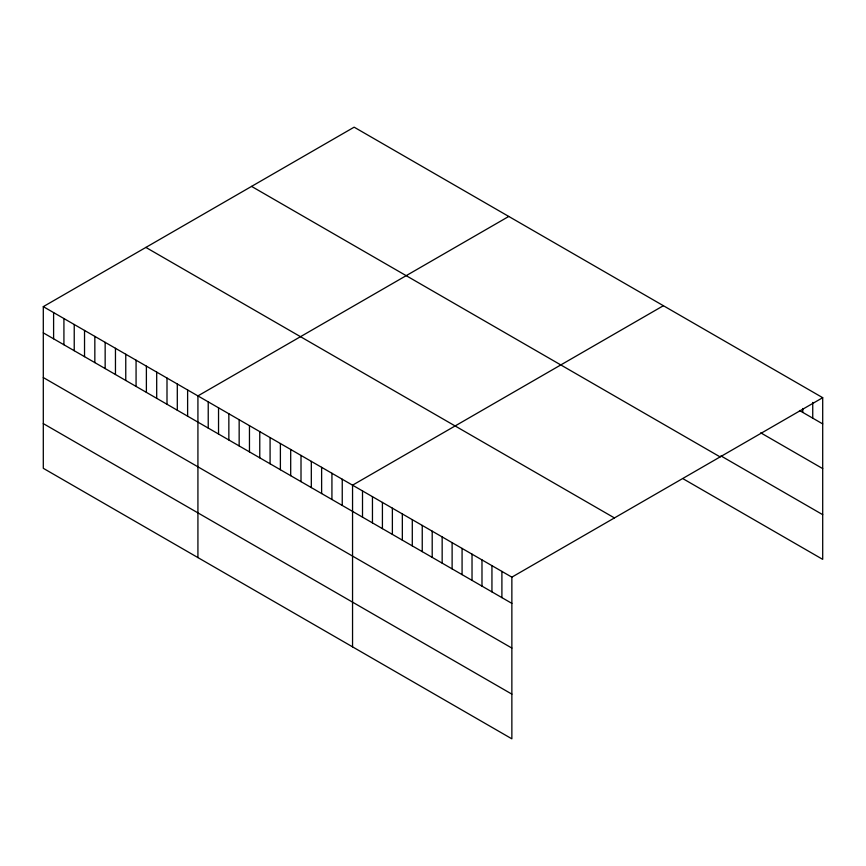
<?xml version="1.0" encoding="UTF-8"?>
<svg xmlns="http://www.w3.org/2000/svg" width="866" height="866" viewBox="0 0 866 866"><rect width="100%" height="100%" fill="white"/><g stroke="black" fill="none" stroke-linecap="round" stroke-linejoin="round"><path stroke-width="1.3" d="M43.3 306.64L511.86 577.157L511.86 738.828L43.3 468.311L43.3 306.64L354.14 127.172L822.7 397.689L822.7 559.36L683.306 478.887M508.764 216.446L197.924 395.903L197.924 557.585M663.388 305.709L352.549 485.176L352.549 646.848M511.86 577.157L822.7 397.689M799.47 410.495L822.7 423.907M760.749 432.838L822.7 468.603M720.923 455.895L822.7 514.664M251.562 186.396L720.122 456.912M145.878 247.416L614.438 517.933M43.3 332.858L511.86 603.375M43.3 377.554L511.86 648.071M43.3 423.604L511.86 694.131M812.741 402.43L812.741 418.159M802.782 408.481L802.782 412.411M501.901 571.408L501.901 597.627M491.942 565.66L491.942 591.879M481.983 559.912L481.983 586.13M472.024 554.164L472.024 580.382M462.076 548.416L462.076 574.623M452.117 542.668L452.117 568.875M442.158 536.92L442.158 563.127M432.199 531.161L432.199 557.379M422.24 525.413L422.24 551.631M412.292 519.665L412.292 545.883M402.333 513.917L402.333 540.135M392.374 508.169L392.374 534.387M382.415 502.421L382.415 528.639M372.456 496.673L372.456 522.891M362.508 490.925L362.508 517.143M342.243 479.223L342.243 505.441M331.927 473.28L331.927 499.487M321.622 467.326L321.622 493.544M311.316 461.372L311.316 487.59M301.011 455.419L301.011 481.637M290.695 449.465L290.695 475.683M280.389 443.522L280.389 469.74M270.084 437.568L270.084 463.786M259.768 431.614L259.768 457.833M249.462 425.661L249.462 451.879M239.157 419.718L239.157 445.925M228.851 413.764L228.851 439.982M218.535 407.81L218.535 434.028M208.23 401.856L208.23 428.075M187.619 389.96L187.619 416.178M177.303 384.006L177.303 410.224M166.997 378.052L166.997 404.27M156.692 372.099L156.692 398.317M146.386 366.156L146.386 392.363M136.07 360.202L136.07 386.42M125.765 354.248L125.765 380.466M115.459 348.294L115.459 374.513M105.154 342.341L105.154 368.559M94.838 336.398L94.838 362.605M84.532 330.444L84.532 356.662M74.227 324.49L74.227 350.708M63.922 318.536L63.922 344.755M53.605 312.583L53.605 338.801"/></g></svg>
